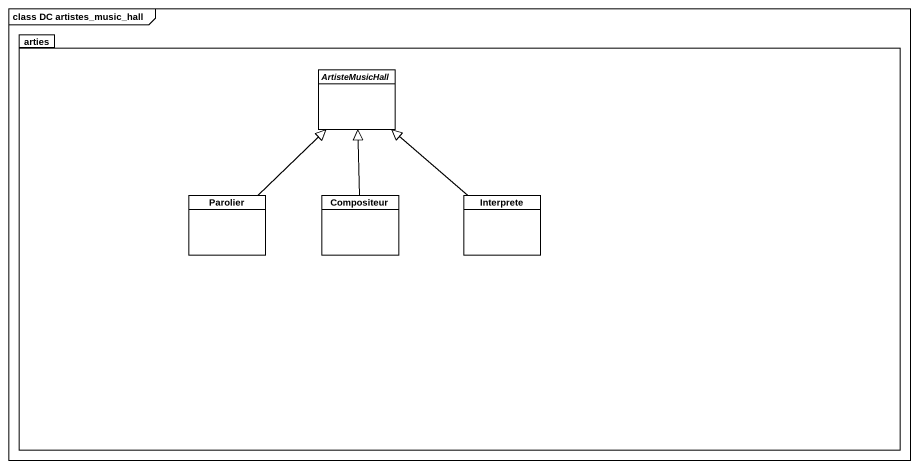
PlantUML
@startuml
mainframe class DC artistes_music_hall
hide circle
hide empty members
package arties {
  abstract class ArtisteMusicHall
  class Parolier
  class Compositeur
  class Interprete
}
Parolier -up-|> ArtisteMusicHall
Compositeur -up-|> ArtisteMusicHall
Interprete -up-|> ArtisteMusicHall
@enduml
